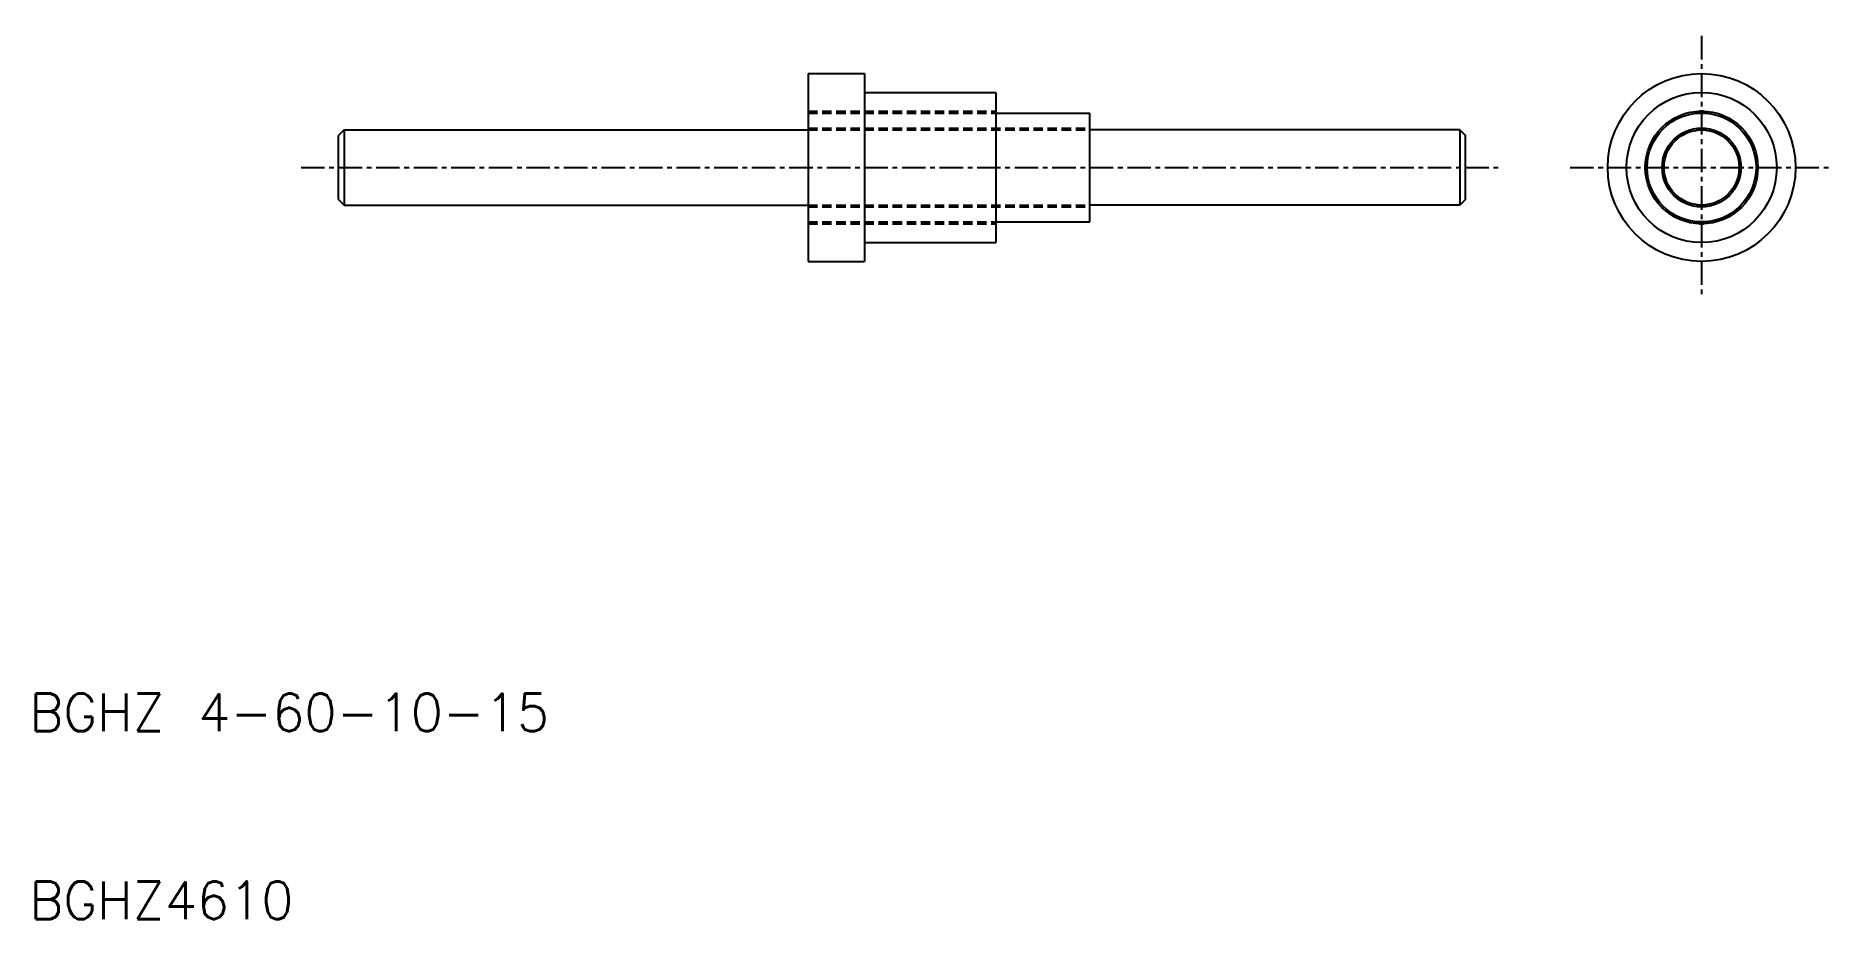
# Model space of a CAD drawing. Extents: x 500.5 to 596.1, y 359.2 to 406.2.
import ezdxf

# ---------------------------------------------------------------- set-up
doc = ezdxf.new("R2010")
doc.units = 0
doc.linetypes.add('CENTER', pattern=[2, 1.25, -0.25, 0.25, -0.25])
doc.linetypes.add('DASHED', pattern=[0.75, 0.5, -0.25])
doc.layers.get('0').update_dxf_attribs({"linetype": 'CONTINUOUS'})
doc.layers.add('CENTER', color=1, linetype='CENTER')
doc.styles.get("Standard").update_dxf_attribs({"font": 'txt.shx', "bigfont": 'bigfont.shx'})

msp = doc.modelspace()

# ---------------------------------------------------------------- linework, layer by layer
at = {"color": 7, "linetype": 'CONTINUOUS'}
for p, q in [((541.566, 404.223), (541.566, 394.223)), ((541.566, 404.223), (544.566, 404.223)), ((544.566, 404.223), (544.566, 394.223)), ((544.566, 403.223), (551.566, 403.223)), ((551.566, 403.223), (551.566, 395.223)), ((551.566, 402.123), (556.566, 402.123)), ((556.566, 396.323), (556.566, 402.123)), ((516.866, 401.223), (516.566, 400.923)), ((516.866, 401.223), (541.566, 401.223)), ((516.866, 401.223), (516.866, 397.223)), ((576.266, 401.223), (556.566, 401.223)), ((576.266, 401.223), (576.266, 397.223)), ((576.266, 401.223), (576.566, 400.923)), ((516.566, 397.523), (516.566, 400.923)), ((576.566, 397.523), (576.566, 400.923)), ((516.566, 397.523), (516.866, 397.223)), ((516.866, 397.223), (541.566, 397.223)), ((576.266, 397.223), (556.566, 397.223)), ((576.566, 397.523), (576.266, 397.223)), ((551.566, 396.323), (556.566, 396.323)), ((544.566, 395.223), (551.566, 395.223)), ((541.566, 394.223), (544.566, 394.223))]:
    msp.add_line(p, q, dxfattribs=at)
at = {"color": 3, "linetype": 'DASHED'}
for p, q in [((541.566, 402.223), (551.566, 402.223)), ((541.566, 402.123), (551.566, 402.123)), ((541.566, 401.323), (556.566, 401.323)), ((541.566, 401.223), (556.566, 401.223)), ((541.566, 397.223), (556.566, 397.223)), ((541.566, 397.123), (556.566, 397.123)), ((541.566, 396.323), (551.566, 396.323)), ((541.566, 396.223), (551.566, 396.223))]:
    msp.add_line(p, q, dxfattribs=at)
at = {"color": 7, "linetype": 'CONTINUOUS'}
for radius in [5, 4, 3, 2.9, 2.1, 2]:
    msp.add_circle((589.142, 399.223), radius, dxfattribs=at)
for centre, start, end in [((589.142, 401.723), 49.81811, 130.18189), ((589.142, 401.723), 236.72011, 303.27989), ((586.977, 400.473), 109.81811, 190.18189), ((586.977, 400.473), 296.72011, 3.27989), ((591.307, 400.473), 176.72011, 243.27989), ((591.307, 400.473), 349.81811, 70.18189), ((586.977, 397.973), 356.72011, 63.27989), ((591.307, 397.973), 116.72011, 183.27989), ((586.977, 397.973), 169.81811, 250.18189), ((589.142, 396.723), 56.72011, 123.27989), ((591.307, 397.973), 289.81811, 10.18189), ((589.142, 396.723), 229.81811, 310.18189)]:
    msp.add_arc(centre, 0.5, start, end, dxfattribs=at)
at = {"layer": 'CENTER', "color": 1, "linetype": 'CENTER'}
for p, q in [((589.142, 406.223), (589.142, 392.223)), ((514.566, 399.223), (578.566, 399.223)), ((582.142, 399.223), (596.142, 399.223))]:
    msp.add_line(p, q, dxfattribs=at)

# ---------------------------------------------------------------- texts
at = {"color": 7, "linetype": 'CONTINUOUS'}
for s, p in [('BGHZ 4-60-10-15', (500.107, 369.223)), ('BGHZ4610', (500.107, 359.223))]:
    msp.add_text(s, height=2, dxfattribs=at).set_placement(p)

doc.saveas('drawing.dxf')
